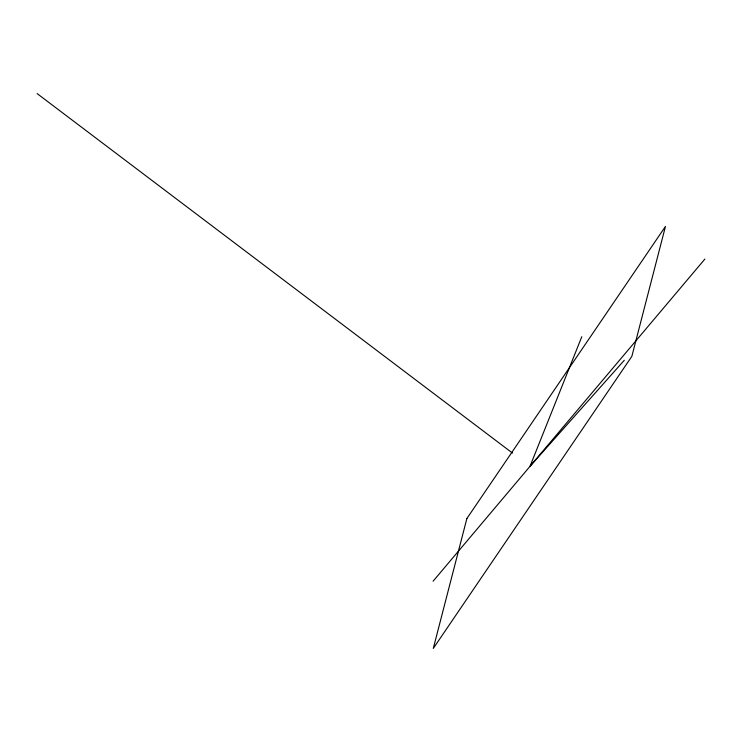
<?xml version="1.0" encoding="UTF-8"?>
<svg xmlns="http://www.w3.org/2000/svg" width="742" height="742" viewBox="0 0 742 742"><rect width="100%" height="100%" fill="white"/><g stroke="black" fill="none" stroke-linecap="round" stroke-linejoin="round"><path stroke-width="1.11" d="M581.784 336.738L530.001 466.338L624.3 360.26M433.087 581.218L704.9 259.032M37.1 93.566L512.472 453.074M466.885 518.5L433.282 648.434L631.859 356.336L665.463 226.412L466.885 518.5"/></g></svg>
